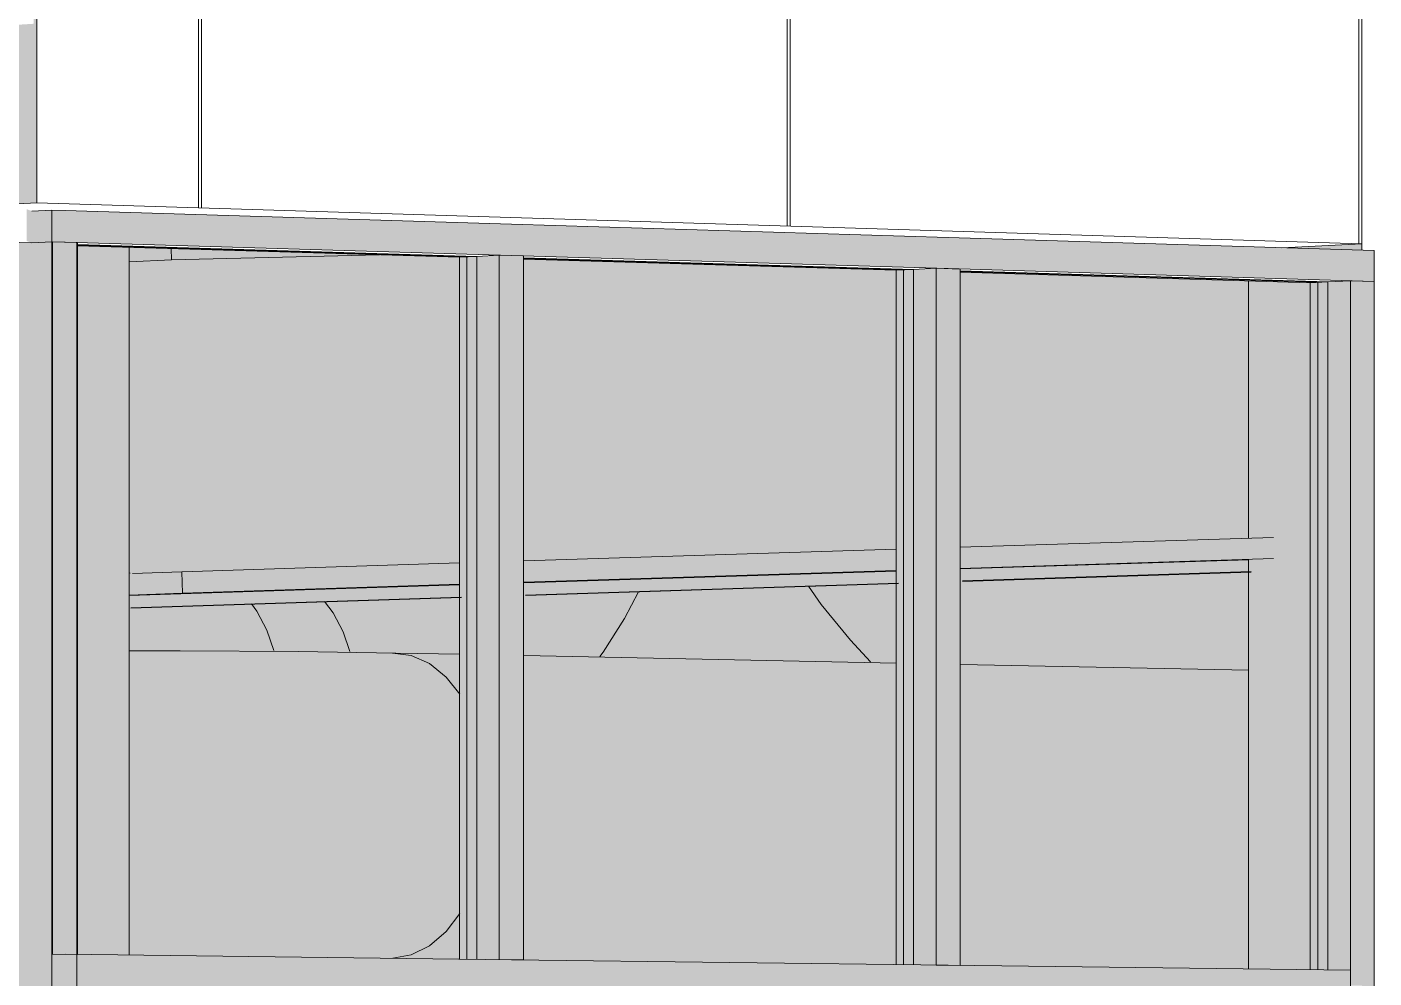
# Model space of a CAD drawing. Header units: inches. Extents: x 31213 to 31218, y -65 to 66.
# Drawn here: x 31215.0808 to 31215.1342, y 66.0192 to 66.0569 of the extents above; entities that cross this region are included whole.
import ezdxf

# ---------------------------------------------------------------- set-up
doc = ezdxf.new("R2010")
doc.units = ezdxf.units.IN
doc.header["$MEASUREMENT"] = 0
for name, color, linetype, lineweight in [('A-GLAZ-CURT', 52, 'Continuous', 9), ('A-GLAZ-CWMG', 51, 'Continuous', 9), ('A-WALL-PATT', 111, 'Continuous', 13), ('L-SITE-WALL', 31, 'Continuous', 13), ('M-HVAC-DUCT', 70, 'Continuous', 9), ('S-BEAM', 12, 'Continuous', 9), ('S-COLS', 52, 'Continuous', 9)]:
    doc.layers.add(name, color=color, linetype=linetype, lineweight=lineweight)

# ---------------------------------------------------------------- blocks, each defined once
blk = doc.blocks.new('FP_34-Looking North West')
at = {"layer": 'A-WALL-PATT', "lineweight": 9}
for p, q in [((-3322.793197, 66.049714), (-3322.793197, 66.079668)), ((-3322.793074, 66.04971), (-3322.793074, 66.079662)), ((-3322.769881, 66.048994), (-3322.769881, 66.078515)), ((-3322.769762, 66.048991), (-3322.769762, 66.078509)), ((-3322.747231, 66.048295), (-3322.747231, 66.077394)), ((-3322.747115, 66.048292), (-3322.747115, 66.077389))]:
    blk.add_line(p, q, dxfattribs=at)

msp = doc.modelspace()

# ---------------------------------------------------------------- hatches: boundary and pattern name
at = {"layer": 'A-GLAZ-CURT', "lineweight": 5, "transparency": 33554458}
for points in [[(31215.09863, 66.019957), (31215.09863, 66.047792), (31215.082814, 66.048265), (31215.082814, 66.020154), (31215.097177, 66.019975)], [(31215.115934, 66.019741), (31215.115934, 66.047275), (31215.100486, 66.047737), (31215.100486, 66.019933), (31215.114646, 66.019757)], [(31215.132346, 66.019536), (31215.132346, 66.046785), (31215.117776, 66.04722), (31215.117776, 66.019718), (31215.127749, 66.019593)]]:
    msp.add_hatch(color=256, dxfattribs=at).paths.add_polyline_path(points, flags=0)
at = {"layer": 'A-GLAZ-CWMG', "lineweight": 5}
for points in [[(31215.081011, 66.048327), (31215.081011, 66.049586), (31215.080805, 66.049659), (31215.080805, 66.048397), (31215.080937, 66.048352)], [(31215.08232, 66.048352), (31215.08232, 66.049612), (31215.081795, 66.049628), (31215.081795, 66.048368), (31215.081893, 66.048365)], [(31215.100002, 66.047823), (31215.100002, 66.049069), (31215.08232, 66.049612), (31215.08232, 66.048352), (31215.09936, 66.047842)], [(31215.117302, 66.047306), (31215.117302, 66.048538), (31215.100002, 66.049069), (31215.100002, 66.047823), (31215.116829, 66.04732)], [(31215.134174, 66.046801), (31215.134174, 66.04802), (31215.117302, 66.048538), (31215.117302, 66.047306), (31215.132116, 66.046862)], [(31215.081011, 66.01952), (31215.081011, 66.048327), (31215.080022, 66.048356), (31215.080022, 66.019531)], [(31215.081011, 66.01952), (31215.081795, 66.019536), (31215.081795, 66.048368), (31215.081011, 66.048327), (31215.081011, 66.020165)], [(31215.081042, 66.020149), (31215.081826, 66.020166), (31215.081826, 66.048367), (31215.081042, 66.048326), (31215.081042, 66.020165)], [(31215.082783, 66.019524), (31215.082783, 66.048338), (31215.081795, 66.048368), (31215.081795, 66.019536), (31215.081893, 66.019535)], [(31215.082814, 66.020154), (31215.082814, 66.048337), (31215.081826, 66.048367), (31215.081826, 66.020166), (31215.081939, 66.020165)], [(31215.09863, 66.019957), (31215.09863, 66.047792), (31215.097941, 66.047757), (31215.097941, 66.019965)], [(31215.099519, 66.019945), (31215.099519, 66.047838), (31215.09863, 66.047792), (31215.09863, 66.019957)], [(31215.100485, 66.019933), (31215.100485, 66.047809), (31215.099519, 66.047838), (31215.099519, 66.019945)], [(31215.115934, 66.019741), (31215.115934, 66.047275), (31215.115239, 66.047241), (31215.115239, 66.01975)], [(31215.116829, 66.019729), (31215.116829, 66.04732), (31215.115934, 66.047275), (31215.115934, 66.019741)], [(31215.117775, 66.019718), (31215.117775, 66.047291), (31215.116829, 66.04732), (31215.116829, 66.019729)], [(31215.133247, 66.019525), (31215.133247, 66.046829), (31215.132346, 66.046785), (31215.132346, 66.019536)], [(31215.134174, 66.018903), (31215.134174, 66.046801), (31215.133247, 66.046829), (31215.133247, 66.018914)], [(31215.132346, 66.019536), (31215.132346, 66.046785), (31215.131647, 66.046751), (31215.131647, 66.019545)], [(31215.100002, 66.018693), (31215.100002, 66.019939), (31215.08232, 66.02016), (31215.08232, 66.0189), (31215.097177, 66.018726)], [(31215.117302, 66.018491), (31215.117302, 66.019724), (31215.100002, 66.019939), (31215.100002, 66.018693), (31215.114645, 66.018522)], [(31215.133247, 66.018304), (31215.133247, 66.019525), (31215.117302, 66.019724), (31215.117302, 66.018491), (31215.127748, 66.018369)], [(31215.080022, 65.959677), (31215.081011, 65.959702), (31215.081011, 66.01952), (31215.080022, 66.019531), (31215.080022, 65.959761)], [(31215.081795, 65.959667), (31215.081795, 66.019536), (31215.081011, 66.01952), (31215.081011, 65.959702)], [(31215.081795, 65.959667), (31215.082783, 65.959692), (31215.082783, 66.019524), (31215.081795, 66.019536), (31215.081795, 65.960114)]]:
    msp.add_hatch(color=256, dxfattribs=at).paths.add_polyline_path(points, flags=0)
at = {"layer": 'A-GLAZ-CWMG'}
msp.add_hatch(color=256, dxfattribs=at).paths.add_polyline_path([(31215.081011, 66.048327), (31215.081795, 66.048368), (31215.081795, 66.049628), (31215.081011, 66.049586), (31215.081011, 66.048398)], flags=0)
at = {"layer": 'L-SITE-WALL', "lineweight": 5}
for points in [[(31215.076823, 66.049673), (31215.081207, 66.049911), (31215.081207, 66.110372), (31215.081084, 66.110357), (31215.081084, 66.057003), (31215.076823, 66.056738), (31215.076823, 66.056099), (31215.07901, 66.056138), (31215.07901, 66.05433), (31215.076823, 66.0542), (31215.076823, 66.049854)], [(31215.133688, 66.048036), (31215.133688, 66.048292), (31215.130526, 66.048134), (31215.133249, 66.048049)]]:
    msp.add_hatch(color=256, dxfattribs=at).paths.add_polyline_path(points, flags=0)
h = msp.add_hatch(color=256, dxfattribs=at)
h.paths.add_polyline_path([(31215.129203, 65.960953), (31215.131648, 65.961038), (31215.131648, 65.987529), (31215.129203, 65.987509), (31215.129203, 65.960973)], flags=0)
h.paths.add_polyline_path([(31215.131648, 65.989392), (31215.131648, 66.016907), (31215.129707, 66.016902), (31215.129679, 66.016851), (31215.129203, 66.016856), (31215.129203, 65.989413), (31215.129692, 65.989413)], flags=0)
h.paths.add_polyline_path([(31215.131648, 66.019545), (31215.131648, 66.046752), (31215.129203, 66.046802), (31215.129203, 66.03663), (31215.130184, 66.036661), (31215.130185, 66.035834), (31215.129203, 66.035798), (31215.129203, 66.019576)], flags=0)
at = {"layer": 'M-HVAC-DUCT', "lineweight": 5}
h = msp.add_hatch(color=256, dxfattribs=at)
h.paths.add_polyline_path([(31215.129312, 66.031433), (31215.129312, 66.03299), (31215.128985, 66.033112), (31215.127406, 66.033942), (31215.125826, 66.035045), (31215.125675, 66.035175), (31215.117879, 66.034907), (31215.11788, 66.031663), (31215.129048, 66.031439)], flags=0)
h.paths.add_polyline_path([(31215.115341, 66.031867), (31215.11534, 66.034843), (31215.113137, 66.034742), (31215.113412, 66.034306), (31215.114833, 66.032427), (31215.115197, 66.032026)], flags=0)
for points in [[(31215.129312, 66.03299), (31215.129312, 66.035292), (31215.125687, 66.035166), (31215.125896, 66.034983), (31215.127406, 66.033942), (31215.129087, 66.033074)], [(31215.114256, 66.031745), (31215.113682, 66.032355), (31215.112382, 66.033911), (31215.111799, 66.034737), (31215.105036, 66.034508), (31215.104772, 66.034014), (31215.104146, 66.032901), (31215.103489, 66.031961), (31215.114162, 66.031747)], [(31215.115342, 66.031715), (31215.115341, 66.031867), (31215.114749, 66.032539), (31215.11329, 66.034499), (31215.113118, 66.034771), (31215.111777, 66.034729), (31215.112564, 66.033659), (31215.11394, 66.032027), (31215.11424, 66.031737), (31215.114749, 66.031727)], [(31215.093599, 66.032148), (31215.093256, 66.033074), (31215.092894, 66.033734), (31215.092596, 66.034112), (31215.089697, 66.034019), (31215.08992, 66.033731), (31215.090309, 66.03299), (31215.090584, 66.032183), (31215.093575, 66.032148)], [(31215.103474, 66.031955), (31215.104232, 66.033075), (31215.105007, 66.034512), (31215.10217, 66.03442), (31215.101637, 66.033754), (31215.100578, 66.032681), (31215.100578, 66.032012), (31215.10347, 66.031955)]]:
    msp.add_hatch(color=256, dxfattribs=at).paths.add_polyline_path(points, flags=0)
h = msp.add_hatch(color=256, dxfattribs=at)
h.paths.add_polyline_path([(31215.07734, 66.032162), (31215.079309, 66.032195), (31215.079299, 66.033684), (31215.07734, 66.033621), (31215.07734, 66.032178)], flags=0)
h.paths.add_polyline_path([(31215.090584, 66.032183), (31215.090266, 66.033074), (31215.089914, 66.033744), (31215.089697, 66.034019), (31215.084932, 66.033865), (31215.084931, 66.032207), (31215.090567, 66.032183)], flags=0)
h = msp.add_hatch(color=256, dxfattribs=at)
h.paths.add_polyline_path([(31215.098029, 66.032063), (31215.098029, 66.034287), (31215.092596, 66.034112), (31215.092937, 66.033681), (31215.093333, 66.032928), (31215.093599, 66.032148), (31215.097489, 66.032074)], flags=0)
h.paths.add_polyline_path([(31215.100578, 66.032706), (31215.101673, 66.033789), (31215.10217, 66.03442), (31215.100578, 66.034369), (31215.100578, 66.033075)], flags=0)
at = {"layer": 'M-HVAC-DUCT'}
msp.add_hatch(color=256, dxfattribs=at).paths.add_polyline_path([(31215.093599, 66.032148), (31215.093256, 66.033074), (31215.092887, 66.033744), (31215.092937, 66.033681), (31215.093334, 66.032926), (31215.093599, 66.032148)], flags=0)
at = {"layer": 'M-HVAC-DUCT', "lineweight": 5}
h = msp.add_hatch(color=256, dxfattribs=at)
h.paths.add_polyline_path([(31215.065061, 66.026028), (31215.070991, 66.026151), (31215.074539, 66.026195), (31215.074541, 66.032091), (31215.069834, 66.031973), (31215.06881, 66.031841), (31215.06801, 66.03155), (31215.067185, 66.031009), (31215.066462, 66.030272), (31215.065867, 66.029369), (31215.065425, 66.028333), (31215.065153, 66.027205)], flags=0)
h.paths.add_polyline_path([(31215.097952, 66.026166), (31215.097953, 66.030456), (31215.097414, 66.031137), (31215.096752, 66.031675), (31215.096035, 66.031994), (31215.095008, 66.03209), (31215.089532, 66.03216), (31215.08487, 66.032175), (31215.084868, 66.026248), (31215.090639, 66.026235), (31215.097189, 66.026177)], flags=0)
h.paths.add_polyline_path([(31215.077285, 66.02622), (31215.079252, 66.026232), (31215.079254, 66.032151), (31215.077287, 66.032131), (31215.077285, 66.026411)], flags=0)
h = msp.add_hatch(color=256, dxfattribs=at)
h.paths.add_polyline_path([(31215.129215, 66.025657), (31215.129219, 66.031406), (31215.117794, 66.031624), (31215.117791, 66.025844), (31215.127766, 66.025681)], flags=0)
h.paths.add_polyline_path([(31215.115253, 66.025886), (31215.115256, 66.031685), (31215.100502, 66.031978), (31215.100499, 66.026127), (31215.114661, 66.025895)], flags=0)
h.paths.add_polyline_path([(31215.097953, 66.030456), (31215.097955, 66.032032), (31215.09529, 66.032085), (31215.096035, 66.031994), (31215.096752, 66.031675), (31215.097414, 66.031137)], flags=0)
h = msp.add_hatch(color=256, dxfattribs=at)
h.paths.add_polyline_path([(31215.069764, 66.01994), (31215.074541, 66.020062), (31215.074539, 66.026195), (31215.068558, 66.02611), (31215.065061, 66.026028), (31215.065153, 66.024848), (31215.065425, 66.023711), (31215.065867, 66.022661), (31215.066462, 66.021739), (31215.067185, 66.020979), (31215.06801, 66.020411), (31215.068929, 66.020054), (31215.069092, 66.020032)], flags=0)
h.paths.add_polyline_path([(31215.095304, 66.020002), (31215.09611, 66.02017), (31215.096752, 66.020492), (31215.097414, 66.021066), (31215.097953, 66.021777), (31215.097952, 66.026166), (31215.092528, 66.026224), (31215.084868, 66.026248), (31215.084891, 66.020133), (31215.09529, 66.020002)], flags=0)
h.paths.add_polyline_path([(31215.077287, 66.020106), (31215.079254, 66.020169), (31215.079252, 66.026232), (31215.077285, 66.02622), (31215.077287, 66.020109)], flags=0)
h = msp.add_hatch(color=256, dxfattribs=at)
h.paths.add_polyline_path([(31215.129219, 66.019579), (31215.129215, 66.025657), (31215.117791, 66.025844), (31215.117794, 66.019722), (31215.12777, 66.019597)], flags=0)
h.paths.add_polyline_path([(31215.115256, 66.019753), (31215.115253, 66.025886), (31215.100499, 66.026117), (31215.100502, 66.019937), (31215.114664, 66.019761)], flags=0)
h.paths.add_polyline_path([(31215.097955, 66.019969), (31215.097953, 66.021777), (31215.097414, 66.021066), (31215.096752, 66.020492), (31215.096035, 66.020132), (31215.095304, 66.020002), (31215.097192, 66.019979)], flags=0)
at = {"layer": 'S-BEAM', "lineweight": 5}
h = msp.add_hatch(color=256, dxfattribs=at)
h.paths.add_polyline_path([(31215.08486, 66.03438), (31215.086973, 66.034458), (31215.086946, 66.035307), (31215.084896, 66.035248), (31215.08486, 66.035247), (31215.08486, 66.03498)], flags=0)
h.paths.add_polyline_path([(31215.084859, 66.047574), (31215.086544, 66.04766), (31215.086529, 66.048098), (31215.084859, 66.048149), (31215.084859, 66.047694)], flags=0)
msp.add_hatch(color=256, dxfattribs=at).paths.add_polyline_path([(31215.086544, 66.04766), (31215.094775, 66.047852), (31215.086529, 66.048098), (31215.086541, 66.047741)], flags=0)
h = msp.add_hatch(color=256, dxfattribs=at)
h.paths.add_polyline_path([(31215.08486, 66.047002), (31215.097944, 66.047313), (31215.097944, 66.047759), (31215.095808, 66.047823), (31215.08486, 66.047545), (31215.08486, 66.047145)], flags=0)
h.paths.add_polyline_path([(31215.10049, 66.047373), (31215.105916, 66.047521), (31215.10049, 66.047664), (31215.10049, 66.047388)], flags=0)
h = msp.add_hatch(color=256, dxfattribs=at)
h.paths.add_polyline_path([(31215.08486, 66.035781), (31215.097944, 66.036186), (31215.097944, 66.047313), (31215.08486, 66.047002), (31215.08486, 66.037325)], flags=0)
h.paths.add_polyline_path([(31215.10049, 66.036265), (31215.115243, 66.036722), (31215.115243, 66.047243), (31215.105916, 66.047502), (31215.10049, 66.047373), (31215.10049, 66.037327)], flags=0)
h.paths.add_polyline_path([(31215.117781, 66.0368), (31215.129205, 66.037154), (31215.129205, 66.046827), (31215.117781, 66.047167), (31215.117781, 66.03733)], flags=0)
h = msp.add_hatch(color=256, dxfattribs=at)
h.paths.add_polyline_path([(31215.084988, 66.035233), (31215.09063, 66.035423), (31215.097944, 66.035657), (31215.097944, 66.036186), (31215.08486, 66.035774), (31215.08486, 66.03527), (31215.084896, 66.035248)], flags=0)
h.paths.add_polyline_path([(31215.10049, 66.035732), (31215.115243, 66.036198), (31215.115243, 66.036722), (31215.10049, 66.036254), (31215.10049, 66.035735)], flags=0)
h.paths.add_polyline_path([(31215.117781, 66.036273), (31215.129204, 66.036635), (31215.129205, 66.037154), (31215.117781, 66.036777), (31215.117781, 66.036274)], flags=0)
h = msp.add_hatch(color=256, dxfattribs=at)
h.paths.add_polyline_path([(31215.086973, 66.034458), (31215.097942, 66.034808), (31215.097942, 66.035652), (31215.086946, 66.035307)], flags=0)
h.paths.add_polyline_path([(31215.100489, 66.034889), (31215.115241, 66.035358), (31215.115241, 66.036193), (31215.100489, 66.035731)], flags=0)
h.paths.add_polyline_path([(31215.117779, 66.035439), (31215.130185, 66.035834), (31215.130184, 66.036661), (31215.117779, 66.036272)], flags=0)
h = msp.add_hatch(color=256, dxfattribs=at)
h.paths.add_polyline_path([(31214.988623, 66.030776), (31214.997677, 66.031068), (31214.997677, 66.03182), (31214.988623, 66.031532)], flags=0)
h.paths.add_polyline_path([(31215.000218, 66.03115), (31215.009573, 66.031451), (31215.009573, 66.032198), (31215.000218, 66.031901), (31215.000218, 66.031567)], flags=0)
h.paths.add_polyline_path([(31215.012146, 66.031534), (31215.021816, 66.031846), (31215.021816, 66.032587), (31215.012146, 66.03228), (31215.012146, 66.031568)], flags=0)
h.paths.add_polyline_path([(31215.07733, 66.033635), (31215.079299, 66.033698), (31215.079299, 66.034414), (31215.07733, 66.034351)], flags=0)
h.paths.add_polyline_path([(31215.084921, 66.033879), (31215.098018, 66.034311), (31215.098018, 66.034815), (31215.084921, 66.034398), (31215.084921, 66.034309)], flags=0)
h.paths.add_polyline_path([(31215.100566, 66.034383), (31215.115333, 66.034859), (31215.115333, 66.035366), (31215.100566, 66.034896), (31215.100566, 66.034495)], flags=0)
h.paths.add_polyline_path([(31215.117873, 66.034941), (31215.129307, 66.035341), (31215.129307, 66.035811), (31215.117873, 66.035425), (31215.117873, 66.035272)], flags=0)
at = {"layer": 'S-COLS', "lineweight": 5}
h = msp.add_hatch(color=256, dxfattribs=at)
h.paths.add_polyline_path([(31215.082817, 65.959799), (31215.084753, 65.959847), (31215.084753, 65.987156), (31215.082817, 65.987138), (31215.082817, 65.960112)], flags=0)
h.paths.add_polyline_path([(31215.082817, 65.9891), (31215.084753, 65.989113), (31215.084753, 66.017333), (31215.082817, 66.017354), (31215.082817, 65.990139)], flags=0)
h.paths.add_polyline_path([(31215.084753, 66.020131), (31215.084753, 66.048152), (31215.082817, 66.04821), (31215.082817, 66.020155), (31215.084367, 66.020135)], flags=0)
h = msp.add_hatch(color=256, dxfattribs=at)
h.paths.add_polyline_path([(31215.084753, 65.959847), (31215.084859, 65.95985), (31215.084842, 65.987156), (31215.084753, 65.987138), (31215.084753, 65.960122)], flags=0)
h.paths.add_polyline_path([(31215.084753, 65.989113), (31215.084859, 65.989117), (31215.084842, 66.017332), (31215.084753, 66.017333), (31215.084753, 65.989114)], flags=0)
h.paths.add_polyline_path([(31215.084859, 66.020129), (31215.084842, 66.048149), (31215.084753, 66.048152), (31215.084781, 66.02013), (31215.084848, 66.020129)], flags=0)

# ---------------------------------------------------------------- linework, layer by layer
at = {"layer": 'A-GLAZ-CURT'}
for p, q in [((31215.09863, 66.047792), (31215.082814, 66.048265)), ((31215.082815, 66.048232), (31215.098236, 66.047772)), ((31215.09863, 66.047792), (31215.098236, 66.047772)), ((31215.098236, 66.047772), (31215.098236, 66.019962)), ((31215.09863, 66.019957), (31215.09863, 66.047792)), ((31215.115934, 66.047275), (31215.100486, 66.047737)), ((31215.100487, 66.047705), (31215.115537, 66.047256)), ((31215.115934, 66.047275), (31215.115537, 66.047256)), ((31215.115537, 66.047256), (31215.115537, 66.019746)), ((31215.115934, 66.019741), (31215.115934, 66.047275)), ((31215.132346, 66.046785), (31215.117776, 66.04722)), ((31215.117776, 66.047189), (31215.131946, 66.046766)), ((31215.132346, 66.046785), (31215.131946, 66.046766)), ((31215.131946, 66.046766), (31215.131946, 66.019541)), ((31215.132346, 66.019536), (31215.132346, 66.046785))]:
    msp.add_line(p, q, dxfattribs=at)
at = {"layer": 'A-GLAZ-CWMG'}
for p, q in [((31215.081795, 66.049628), (31215.081011, 66.049586)), ((31215.081795, 66.048368), (31215.081795, 66.049628)), ((31215.08232, 66.049612), (31215.081795, 66.049628)), ((31215.100002, 66.049069), (31215.08232, 66.049612)), ((31215.117302, 66.048538), (31215.100002, 66.049069)), ((31215.134174, 66.04802), (31215.117302, 66.048538)), ((31215.080022, 66.048356), (31215.081011, 66.048327)), ((31215.081011, 66.048327), (31215.081795, 66.048368)), ((31215.081011, 66.048327), (31215.081795, 66.048368)), ((31215.08232, 66.048352), (31215.081795, 66.048368)), ((31215.081795, 66.048368), (31215.082783, 66.048338)), ((31215.081795, 66.048368), (31215.081795, 66.020165)), ((31215.081826, 66.048367), (31215.082814, 66.048337)), ((31215.081826, 66.048367), (31215.081826, 66.020166)), ((31215.100002, 66.047823), (31215.08232, 66.048352)), ((31215.082783, 66.048338), (31215.082783, 66.019524)), ((31215.082814, 66.048337), (31215.082814, 66.020154)), ((31215.097941, 66.047757), (31215.082815, 66.048208)), ((31215.134174, 66.04802), (31215.134174, 66.046801)), ((31215.097941, 66.047757), (31215.09863, 66.047792)), ((31215.097941, 66.019965), (31215.097941, 66.047757)), ((31215.09863, 66.047792), (31215.099519, 66.047838)), ((31215.099519, 66.047838), (31215.100485, 66.047809)), ((31215.099519, 66.047838), (31215.099519, 66.019945)), ((31215.117302, 66.047306), (31215.100002, 66.047823)), ((31215.100485, 66.047809), (31215.100485, 66.019933)), ((31215.115239, 66.047241), (31215.100487, 66.047681)), ((31215.115239, 66.047241), (31215.115934, 66.047275)), ((31215.115239, 66.01975), (31215.115239, 66.047241)), ((31215.115934, 66.047275), (31215.116829, 66.04732)), ((31215.116829, 66.04732), (31215.117775, 66.047291)), ((31215.116829, 66.04732), (31215.116829, 66.019729)), ((31215.134174, 66.046801), (31215.117302, 66.047306)), ((31215.117775, 66.047291), (31215.117775, 66.019718)), ((31215.131647, 66.046751), (31215.117776, 66.047165)), ((31215.132346, 66.046785), (31215.133247, 66.046829)), ((31215.133247, 66.046829), (31215.134174, 66.046801)), ((31215.133247, 66.018914), (31215.133247, 66.046829)), ((31215.131647, 66.046751), (31215.132346, 66.046785)), ((31215.131647, 66.019545), (31215.131647, 66.046751)), ((31215.134174, 66.018903), (31215.134174, 66.046801)), ((31215.081795, 66.020165), (31215.081795, 66.019536)), ((31215.082814, 66.020154), (31215.081826, 66.020166)), ((31215.100002, 66.019939), (31215.08232, 66.02016)), ((31215.100485, 66.019933), (31215.099519, 66.019945)), ((31215.117302, 66.019724), (31215.100002, 66.019939)), ((31215.117775, 66.019718), (31215.116829, 66.019729)), ((31215.133247, 66.019525), (31215.117302, 66.019724)), ((31215.081795, 66.019536), (31215.081795, 65.959667)), ((31215.082783, 66.019524), (31215.082783, 65.959692)), ((31215.133247, 66.019525), (31215.133247, 66.018304))]:
    msp.add_line(p, q, dxfattribs=at)
at = {"layer": 'L-SITE-WALL'}
for p, q in [((31215.081207, 66.110372), (31215.081207, 66.049911)), ((31215.076823, 66.049673), (31215.081207, 66.049911)), ((31215.081207, 66.049911), (31215.133688, 66.048292)), ((31215.133688, 66.048292), (31215.130526, 66.048134)), ((31215.133688, 66.048292), (31215.133688, 66.048036)), ((31215.129203, 66.03663), (31215.129203, 66.046826)), ((31215.129203, 66.019576), (31215.129203, 66.035803))]:
    msp.add_line(p, q, dxfattribs=at)
at = {"layer": 'M-HVAC-DUCT'}
for p, q in [((31215.089707, 66.034037), (31215.089914, 66.033744)), ((31215.092604, 66.034129), (31215.092937, 66.033681)), ((31215.089914, 66.033744), (31215.090309, 66.03299)), ((31215.092937, 66.033681), (31215.093333, 66.032928)), ((31215.090309, 66.03299), (31215.090587, 66.032185)), ((31215.093333, 66.032928), (31215.093604, 66.032151)), ((31215.095421, 66.032085), (31215.097954, 66.032035)), ((31215.100501, 66.031984), (31215.115255, 66.031688)), ((31215.117793, 66.031638), (31215.129218, 66.031409))]:
    msp.add_line(p, q, dxfattribs=at)
for points in [[(31215.114224, 66.031737, 0), (31215.113428, 66.03259, 0), (31215.112275, 66.034012, 0), (31215.111771, 66.034728, 0)], [(31215.090587, 66.032185, 0), (31215.090309, 66.03299, 0), (31215.089914, 66.033744, 0), (31215.089707, 66.034037, 0)], [(31215.093604, 66.032151, 0), (31215.093333, 66.032928, 0), (31215.092937, 66.033681, 0), (31215.092604, 66.034129, 0)], [(31215.105038, 66.034513, 0), (31215.10448, 66.033455, 0), (31215.103632, 66.032116, 0), (31215.103507, 66.03195, 0)], [(31215.095421, 66.032085, 0), (31215.091573, 66.032143, 0), (31215.086883, 66.032175, 0), (31215.08487, 66.032173, 0)], [(31215.097956, 66.030462, 0), (31215.097414, 66.031137, 0), (31215.096752, 66.031675, 0), (31215.096035, 66.031994, 0), (31215.09529, 66.032085, 0)], [(31215.09529, 66.032085, 0), (31215.096035, 66.031994, 0), (31215.096752, 66.031675, 0), (31215.097414, 66.031137, 0), (31215.097956, 66.030462, 0)], [(31215.095304, 66.02, 0), (31215.096035, 66.020132, 0), (31215.096752, 66.020492, 0), (31215.097414, 66.021066, 0), (31215.097956, 66.021772, 0)], [(31215.097956, 66.021772, 0), (31215.097414, 66.021066, 0), (31215.096752, 66.020492, 0), (31215.096035, 66.020132, 0), (31215.095304, 66.02, 0)]]:
    msp.add_polyline3d(points, dxfattribs=at)
at = {"layer": 'S-BEAM'}
for p, q in [((31215.086544, 66.04766), (31215.086529, 66.048098)), ((31215.084859, 66.047574), (31215.086544, 66.04766)), ((31215.086544, 66.04766), (31215.094775, 66.047852)), ((31215.100489, 66.035731), (31215.115241, 66.036193)), ((31215.117779, 66.036272), (31215.130184, 66.036661)), ((31215.086946, 66.035307), (31215.097942, 66.035652)), ((31215.117779, 66.035439), (31215.130185, 66.035834)), ((31215.117784, 66.035414), (31215.129207, 66.035778)), ((31215.084896, 66.035248), (31215.084859, 66.035266)), ((31215.086946, 66.035307), (31215.084988, 66.035233)), ((31215.086973, 66.034458), (31215.086946, 66.035307)), ((31215.100489, 66.034889), (31215.115241, 66.035358)), ((31215.100493, 66.034863), (31215.115246, 66.035333)), ((31215.117873, 66.034941), (31215.129307, 66.035309)), ((31215.117876, 66.034923), (31215.12931, 66.035292)), ((31215.084861, 66.034365), (31215.097946, 66.034782)), ((31215.086973, 66.034458), (31215.097942, 66.034808)), ((31215.100566, 66.034383), (31215.115333, 66.034859)), ((31215.100569, 66.034365), (31215.115336, 66.034841)), ((31215.08486, 66.03438), (31215.086973, 66.034458)), ((31215.084921, 66.033879), (31215.098018, 66.034301)), ((31215.084923, 66.033861), (31215.09802, 66.034283))]:
    msp.add_line(p, q, dxfattribs=at)
at = {"layer": 'S-COLS'}
msp.add_line((31215.084862, 66.048149), (31215.084862, 66.020129), dxfattribs=at)

# ---------------------------------------------------------------- block references
at = {"layer": 'L-SITE-WALL', "lineweight": 9}
msp.add_blockref('FP_34-Looking North West', (34537.880803, 0), dxfattribs=at)

doc.saveas('drawing.dxf')
